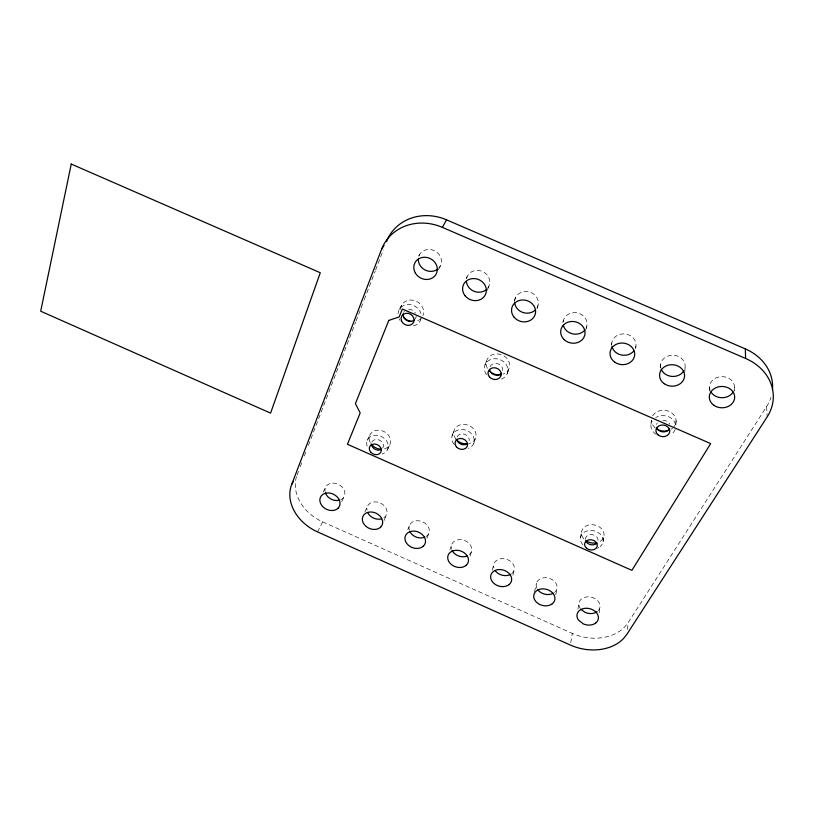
<?xml version="1.0" encoding="UTF-8"?>
<svg xmlns="http://www.w3.org/2000/svg" width="814" height="814" viewBox="0 0 814 814"><rect width="100%" height="100%" fill="white"/><g stroke="black" fill="none" stroke-linecap="round" stroke-linejoin="round"><path stroke-width="0.61" stroke-dasharray="4.07 3.05" d="M709.442 390.903L709.533 387.189M684.808 371.896L685.185 365.873M676.119 420.869L675.732 426.251A12.454 10.429 5.6 0 0 668.732 416.799A12.454 10.429 5.6 0 0 655.748 417.531M660.256 367.826L660.622 364.245M650.976 424.308L651.434 420.034M627.452 629.548L628.215 622.517L766.605 406.593A50.041 42.216 0.3 0 0 770.95 397.334M599.185 612.891L599.999 607.122M635.612 348.565L635.948 346.235M603.133 541.625L603.998 535.795M577.94 609.076L578.886 603.357M570.726 642.714L572.283 633.414A42.959 32.936 13 0 0 624.908 626.719L628.215 622.517M580.453 537.84L581.481 532.061M611.345 345.339L611.762 343.04M555.799 594.78L557.102 588.023M534.564 591.747L536.457 583.068M586.161 328.917L586.68 326.668M512.891 575.152L514.102 570.258M562.84 322.486L563.43 320.268M492.226 570.156L493.874 564.092M470.085 556.084L471.54 551.302M536.965 308.801L538.003 305.545M449.888 549.918L451.455 545.197M507.346 373.504L508.974 368.6M473.819 443.131L475.63 437.922M514.163 301.353L515.506 297.629M426.994 538.298L429.131 532.417M484.92 365.15L486.711 360.317M452.136 435.571L454.1 430.423M297.069 474.979L298.433 471.428M300.244 466.687L302.513 460.765M304.334 456.033L306.603 450.101M308.414 445.37L341.554 358.903M342.012 357.722L355.626 322.181M356.084 321.001L363.797 300.865M364.255 299.684L375.152 271.255M375.6 270.075L383.323 249.939M407.804 529.741L409.605 525.132M487.24 290.293L488.97 286.111M384.055 520.512L386.467 514.824M364.896 511.975L367.44 506.359M387.668 449.379L390.028 444.251M466.219 278.703L467.165 276.648M341.677 501.628L344.383 496.082M367.256 440.343L369.76 435.287M317.562 531.918L322.609 521.815A41.555 32.967 26.9 0 1 296.774 475.793M323.158 492.022L325.437 487.637M438.39 269.688L440.73 265.181M399.471 309.106L401.913 304.67M418.65 256.217L419.77 254.253M383.893 517.785L384.951 516.951A10.409 8.262 24.4 0 0 380.301 503.001L378.764 502.431A10.409 8.262 24.4 0 0 371.204 502.706L369.973 503.367A10.409 8.262 24.4 0 0 366.982 510.246M426.027 536.558L427.116 535.734A10.45 8.272 21.8 0 0 422.69 521.866L421.153 521.296A10.45 8.272 21.8 0 0 413.481 521.53L412.23 522.191A10.45 8.272 21.8 0 0 409.371 530.341M469.312 554.67L469.434 554.588A10.511 8.272 19.4 0 0 465.242 540.801L463.695 540.231A10.511 8.272 19.4 0 0 455.921 540.425L454.639 541.066A10.511 8.272 19.4 0 0 451.567 549.145M511.772 573.595L511.894 573.504A10.572 8.262 17.1 0 0 507.946 559.808L506.379 559.228A10.572 8.262 17.1 0 0 498.504 559.381L497.191 560.022A10.572 8.262 17.1 0 0 493.915 568.019M322.609 521.815L572.283 633.414M766.605 406.593L767.205 416.829M734.543 387.281L734.594 391.015M419.007 255.749A11.854 10.735 28.7 0 1 435.622 251.333A11.854 10.735 28.7 0 1 438.919 268.01M466.626 278.246A11.884 10.765 21.9 0 1 483.272 271.876A11.884 10.765 21.9 0 1 487.077 288.909M340.72 499.745A10.379 8.242 26.9 0 0 341.921 499.074L342.938 498.229A10.379 8.242 26.9 0 0 338.054 484.198L336.518 483.628A10.379 8.242 26.9 0 0 329.07 483.943L327.869 484.625A10.379 8.242 26.9 0 0 325.061 491.564M656.583 424.45A6.919 5.79 5.6 0 1 657.224 423.117M662.84 420.268A6.919 5.79 5.6 0 1 669.708 424.145M514.641 300.875A11.966 10.765 15.5 0 1 530.219 292.226A11.966 10.765 15.5 0 1 536.538 308.598M652.645 415.883A12.352 10.379 5.4 0 1 670.024 411.884A12.352 10.379 5.4 0 1 673.86 426.943M672.618 428.164A12.352 10.379 5.4 0 1 671.174 429.202M655.229 427.94A12.352 10.379 5.4 0 1 651.444 420.584M585.449 539.377A6.39 5.077 12.2 0 1 592.806 534.747A6.39 5.077 12.2 0 1 597.72 541.951M487.372 368.335A11.874 10.338 18.2 0 1 492.623 354.65A11.874 10.338 18.2 0 1 508.384 360.521A11.874 10.338 18.2 0 1 503.052 374.175M486.548 374.684A11.966 10.389 18.3 0 1 489.794 359.93A11.966 10.389 18.3 0 1 506.45 364.876A11.966 10.389 18.3 0 1 501.393 379.1M583.913 538.97A11.416 9.107 12.1 0 1 586.141 525.925A11.416 9.107 12.1 0 1 602.299 529.68A11.416 9.107 12.1 0 1 598.31 542.307M582.905 544.78A11.498 9.137 12.2 0 1 584.218 532.224A11.498 9.137 12.2 0 1 599.928 533.862A11.498 9.137 12.2 0 1 600.193 546.581M598.89 547.466A11.498 9.137 12.2 0 1 597.405 548.158M457.142 436.772A6.38 5.322 20.2 0 1 464.479 434.218A6.38 5.322 20.2 0 1 469.2 440.588M675.182 429.477A12.454 10.429 5.6 0 1 670.756 434.615M656.196 434.401A12.454 10.429 5.6 0 1 652.085 421.214M598.3 610.622A10.735 8.232 13 0 0 593.803 598.025L592.226 597.435A10.735 8.232 13 0 0 584.137 597.517L582.763 598.127A10.735 8.232 13 0 0 580.24 608.496M563.105 321.917A12.068 10.735 10.1 0 1 578.174 313.125A12.068 10.735 10.1 0 1 586.039 328.235M710.144 390.445A12.505 10.551 0.3 0 1 722.079 376.638A12.505 10.551 0.3 0 1 733.902 390.547M454.141 444.444A11.488 9.585 20.2 0 1 456.512 430.657A11.488 9.585 20.2 0 1 472.558 435.114A11.488 9.585 20.2 0 1 468.437 448.412M456.074 439.255A11.396 9.544 20.1 0 1 458.933 425.295A11.396 9.544 20.1 0 1 474.949 430.881A11.396 9.544 20.1 0 1 468.671 443.65M490.048 366.666A6.644 5.769 18.3 0 1 497.792 363.777A6.644 5.769 18.3 0 1 502.645 370.543M611.69 344.709A12.2 10.684 5.9 0 1 625.356 334.005A12.2 10.684 5.9 0 1 635.551 347.873M660.703 367.562A12.342 10.623 2.7 0 1 672.659 355.219A12.342 10.623 2.7 0 1 685.062 367.541M554.507 592.49A10.643 8.252 15 0 0 550.793 578.886L549.226 578.296A10.643 8.252 15 0 0 541.249 578.418L539.906 579.039A10.643 8.252 15 0 0 536.894 588.257M370.238 442.531A11.091 9.127 25.7 0 1 375.763 430.484A11.091 9.127 25.7 0 1 390.038 437.932A11.091 9.127 25.7 0 1 382.946 449.165M421.113 318.366A11.864 10.47 27.8 0 1 415.171 321.459M400.478 309.361A11.864 10.47 27.8 0 1 414.295 300.519A11.864 10.47 27.8 0 1 422.893 315.618M367.124 446.164A11.172 9.168 25.7 0 1 373.829 435.419A11.172 9.168 25.7 0 1 387.464 442.541A11.172 9.168 25.7 0 1 382.132 453.988M371.896 442.104A6.207 5.088 25.7 0 1 380.087 440.476A6.207 5.088 25.7 0 1 382.682 448.158M421.123 318.559A11.956 10.521 27.8 0 1 412.84 325.997M400.03 320.401A11.956 10.521 27.8 0 1 399.125 318.844M398.036 313.817A11.956 10.521 27.8 0 1 408.282 304.467A11.956 10.521 27.8 0 1 420.919 313.492M403.703 312.423A6.644 5.84 27.8 0 1 404.517 311.202M408.618 309.33A6.644 5.84 27.8 0 1 415.435 313.166M416.147 316.147A6.644 5.84 27.8 0 1 415.252 318.925"/><path stroke-width="1.22" d="M386.497 241.646A47.416 42.949 28.7 0 1 446.54 219.831L745.319 348.891L745.614 358.465A50.783 42.654 0.7 0 1 767.205 416.829L626.943 634.238L623.605 638.461A43.518 33.15 13.2 0 1 570.339 645.034L317.562 531.918A42.084 33.181 26.9 0 1 291.605 484.666L381.552 249.318L384.025 245.482M381.552 249.318A48.107 43.386 28.7 0 1 442.368 227.36L446.54 219.831M291.605 484.666L293.427 481.43M597.14 611.629L596.052 612.321A10.735 8.232 13 0 1 585.073 612.382L580.921 609.34M442.368 227.36L745.614 358.465M381.308 518.905A10.409 8.262 24.4 0 1 373.636 518.111L372.191 517.358A10.409 8.262 24.4 0 1 367.897 512.932M437.678 269.159A11.854 10.735 28.7 0 1 424.969 269.953A11.854 10.735 28.7 0 1 418.294 259.055M339.377 500.213A10.379 8.242 26.9 0 1 331.786 499.45L330.352 498.707A10.379 8.242 26.9 0 1 325.427 492.928M669.688 428.418A6.919 5.79 5.6 0 1 662.83 431.858A6.919 5.79 5.6 0 1 656.593 427.33M485.785 290.049A11.884 10.765 21.9 0 1 473.738 291.178A11.884 10.765 21.9 0 1 466.402 281.634M466.88 443.976A6.38 5.322 20.2 0 1 456.786 439.529M596.703 542.785A11.416 9.107 12.1 0 1 586.518 541.086M424.766 537.199A10.45 8.272 21.8 0 1 415.618 536.833L414.184 536.08A10.45 8.272 21.8 0 1 409.92 531.664M596.988 543.04A6.39 5.077 12.2 0 1 590.75 544.688A6.39 5.077 12.2 0 1 585.693 540.659M535.429 309.9A11.966 10.765 15.5 0 1 522.741 312.423A11.966 10.765 15.5 0 1 514.631 302.574M467.022 556.033A10.511 8.272 19.4 0 1 457.763 555.616L456.318 554.863A10.511 8.272 19.4 0 1 452.096 550.457M745.319 348.891A50.041 42.216 0.3 0 1 772.476 389.652M733.139 392.073A12.505 10.551 0.3 0 1 721.987 397.741A12.505 10.551 0.3 0 1 710.897 391.961M585.134 329.68A12.068 10.735 10.1 0 1 572.883 333.923A12.068 10.735 10.1 0 1 563.319 325.274M501.363 373.239A6.644 5.769 18.3 0 1 494.474 374.837A6.644 5.769 18.3 0 1 489.631 369.627M669.535 430.026A12.352 10.379 5.4 0 1 656.715 429.009M466.982 443.884A11.396 9.544 20.1 0 1 456.074 439.255M501.353 374.654A11.874 10.338 18.2 0 1 489.509 371.133M633.923 350.865A12.2 10.684 5.9 0 1 621.418 355.006A12.2 10.684 5.9 0 1 611.914 346.377M683.902 370.706A12.342 10.623 2.7 0 1 672.059 376.434A12.342 10.623 2.7 0 1 661.182 369.18M510.734 574.308A10.572 8.262 17.1 0 1 500.05 574.47L498.595 573.717A10.572 8.262 17.1 0 1 495.166 570.573M553.317 593.284A10.643 8.252 15 0 1 542.49 593.396L541.035 592.633A10.643 8.252 15 0 1 537.627 589.499M381.308 449.257A11.091 9.127 25.7 0 1 371.082 443.915M411.589 321.499A11.864 10.47 27.8 0 1 403.581 317.318M380.606 449.755A6.207 5.088 25.7 0 1 371.499 444.637M414.265 320.024A6.644 5.84 27.8 0 1 406.756 320.411A6.644 5.84 27.8 0 1 403.266 313.828M71.245 164.052L40.7 311.213L270.584 413.125L320.278 272.751L71.245 164.052M388.807 320.39L355.413 403.612L360.175 412.932L347.446 444.271L631.898 570.339L710.693 443.61L402.381 309.035L399.165 316.951L388.807 320.39M338.064 508.211L337.027 509.065A10.511 8.293 26.9 0 1 326.78 509.422L325.325 508.658A10.511 8.293 26.9 0 1 322.782 494.464L323.992 493.783A10.511 8.293 26.9 0 1 331.532 493.477L333.079 494.057A10.511 8.293 26.9 0 1 338.064 508.211M380.596 527.187L379.528 528.021A10.541 8.313 24.4 0 1 369.149 528.327L367.694 527.564A10.541 8.313 24.4 0 1 365.415 513.471L366.656 512.8A10.541 8.313 24.4 0 1 374.298 512.545L375.854 513.125A10.541 8.313 24.4 0 1 380.596 527.187M423.29 546.235L422.191 547.059A10.582 8.323 21.9 0 1 411.67 547.303L410.205 546.54A10.582 8.323 21.9 0 1 408.201 532.539L409.473 531.888A10.582 8.323 21.9 0 1 417.226 531.664L418.793 532.254A10.582 8.323 21.9 0 1 423.29 546.235M466.137 565.343L465.008 566.157A10.643 8.323 19.5 0 1 454.334 566.351L452.869 565.588A10.643 8.323 19.5 0 1 451.149 551.689L452.452 551.037A10.643 8.323 19.5 0 1 460.307 550.864L461.884 551.454A10.643 8.323 19.5 0 1 466.137 565.343M509.147 584.533L507.977 585.327A10.704 8.313 17.3 0 1 497.161 585.47L495.695 584.696A10.704 8.313 17.3 0 1 494.251 570.899L495.573 570.268A10.704 8.313 17.3 0 1 503.551 570.136L505.128 570.726A10.704 8.313 17.3 0 1 509.147 584.533M552.299 603.784L551.098 604.568A10.786 8.303 15.2 0 1 540.14 604.649L538.664 603.886A10.786 8.303 15.2 0 1 537.505 590.181L538.868 589.56A10.786 8.303 15.2 0 1 546.947 589.468L548.534 590.058A10.786 8.303 15.2 0 1 552.299 603.784M595.614 623.107L594.383 623.88A10.877 8.282 13.2 0 1 583.272 623.9L578.367 619.973A10.877 8.282 13.2 0 1 580.911 609.533L582.305 608.923A10.877 8.282 13.2 0 1 590.496 608.872L592.093 609.472A10.877 8.282 13.2 0 1 595.614 623.107M415.405 273.107A12.027 10.836 28.7 0 0 435.775 274.715A12.027 10.836 28.7 0 0 425.529 257.285A12.027 10.836 28.7 0 0 415.405 273.107M465.089 295.767A12.057 10.877 22.1 0 0 485.5 294.464A12.057 10.877 22.1 0 0 472.802 278.581A12.057 10.877 22.1 0 0 465.089 295.767M657.926 434.798A6.96 5.82 5.8 0 0 669.566 432.57A6.96 5.82 5.8 0 0 661.09 425.152A6.96 5.82 5.8 0 0 657.926 434.798M513.929 317.002A12.139 10.877 15.8 0 0 534.645 315.812A12.139 10.877 15.8 0 0 522.11 299.979A12.139 10.877 15.8 0 0 513.929 317.002M586.538 548.239A6.431 5.098 12.3 0 0 597.14 546.57A6.431 5.098 12.3 0 0 589.153 539.794A6.431 5.098 12.3 0 0 586.538 548.239M456.379 446.805A6.42 5.342 20.3 0 0 467.175 446.53A6.42 5.342 20.3 0 0 460.378 438.441A6.42 5.342 20.3 0 0 456.379 446.805M564.204 339.672A12.241 10.847 10.6 0 0 584.635 335.663A12.241 10.847 10.6 0 0 569.739 321.703A12.241 10.847 10.6 0 0 564.204 339.672M713.919 405.321A12.688 10.663 0.8 0 0 734.503 398.911A12.688 10.663 0.8 0 0 717.521 387.118A12.688 10.663 0.8 0 0 713.919 405.321M489.387 376.821A6.695 5.8 18.4 0 0 500.732 376.322A6.695 5.8 18.4 0 0 493.732 367.745A6.695 5.8 18.4 0 0 489.387 376.821M614.875 362.25A12.373 10.796 6.4 0 0 634.615 355.545A12.373 10.796 6.4 0 0 617.582 343.752A12.373 10.796 6.4 0 0 614.875 362.25M664.295 383.74A12.525 10.735 3.2 0 0 684.452 377.187A12.525 10.735 3.2 0 0 667.449 365.394A12.525 10.735 3.2 0 0 664.295 383.74M370.482 451.872A6.237 5.108 25.7 0 0 380.871 452.187A6.237 5.108 25.7 0 0 374.572 444.027A6.237 5.108 25.7 0 0 370.482 451.872M401.526 320.95A6.685 5.871 27.8 0 0 412.698 323.555A6.685 5.871 27.8 0 0 408.506 313.451A6.685 5.871 27.8 0 0 401.526 320.95"/></g></svg>
